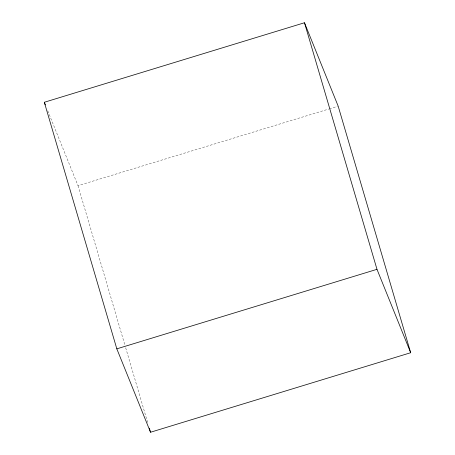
<?xml version="1.0" encoding="UTF-8"?>
<svg xmlns="http://www.w3.org/2000/svg" width="455" height="455" viewBox="0 0 455 455"><rect width="100%" height="100%" fill="white"/><g stroke="black" fill="none" stroke-linecap="round" stroke-linejoin="round"><path stroke-width="0.34" stroke-dasharray="2.27 1.71" d="M47.764 110.81L78.015 185.68L328.669 109.063M329.346 108.853L337.496 106.362M78.015 185.68L124.88 345.066M125.682 347.791L147.716 422.712"/><path stroke-width="0.68" d="M44.317 102.273L304.48 22.75L338.179 106.157L410.683 352.727L150.52 432.25L116.821 348.843L44.317 102.273L45.375 104.9M116.821 348.843L376.985 269.32L410.683 352.727M304.48 22.75L376.985 269.32M149.32 428.161L150.52 432.25"/></g></svg>
